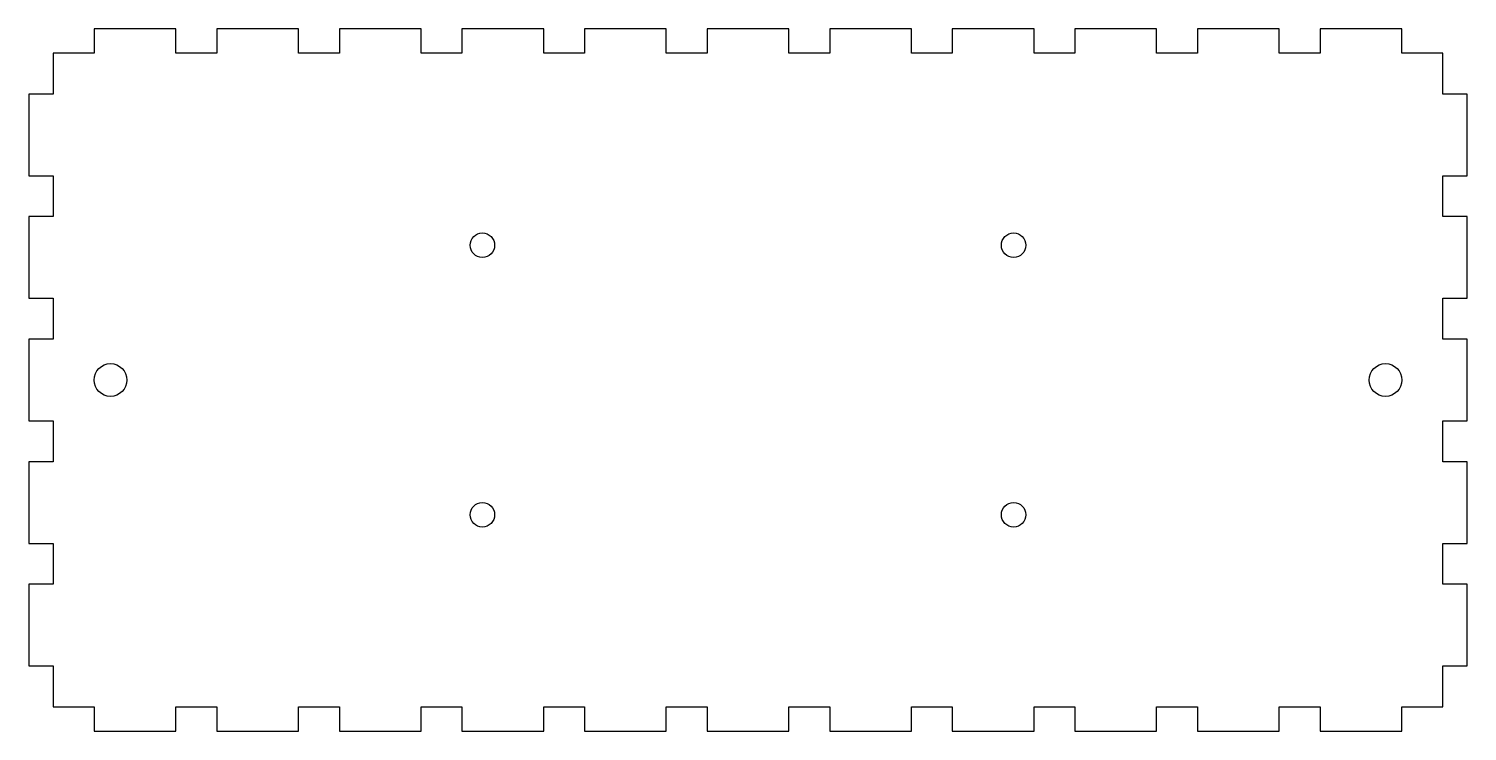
# Model space of a CAD drawing. Header units: millimetres. Extents: x -88 to 88, y -43 to 43.
import ezdxf

# ---------------------------------------------------------------- set-up
doc = ezdxf.new("R2010")
doc.units = ezdxf.units.MM

msp = doc.modelspace()

# ---------------------------------------------------------------- linework, layer by layer
at = {"color": 7, "linetype": 'Continuous', "lineweight": 25}
for p, q in [((-70, 43), (-80, 43)), ((-80, 43), (-80, 40)), ((-70, 40), (-70, 43)), ((-55, 43), (-65, 43)), ((-65, 43), (-65, 40)), ((-55, 40), (-55, 43)), ((-40, 43), (-50, 43)), ((-50, 43), (-50, 40)), ((-40, 40), (-40, 43)), ((-25, 43), (-35, 43)), ((-35, 43), (-35, 40)), ((-25, 40), (-25, 43)), ((-10, 43), (-20, 43)), ((-20, 43), (-20, 40)), ((-10, 40), (-10, 43)), ((5, 43), (-5, 43)), ((-5, 43), (-5, 40)), ((5, 40), (5, 43)), ((20, 43), (10, 43)), ((10, 43), (10, 40)), ((20, 40), (20, 43)), ((35, 43), (25, 43)), ((25, 43), (25, 40)), ((35, 40), (35, 43)), ((50, 43), (40, 43)), ((40, 43), (40, 40)), ((50, 40), (50, 43)), ((65, 43), (55, 43)), ((55, 43), (55, 40)), ((65, 40), (65, 43)), ((80, 43), (70, 43)), ((70, 43), (70, 40)), ((80, 40), (80, 43)), ((-80, 40), (-85, 40)), ((-85, 40), (-85, 35)), ((-65, 40), (-70, 40)), ((-50, 40), (-55, 40)), ((-35, 40), (-40, 40)), ((-20, 40), (-25, 40)), ((-5, 40), (-10, 40)), ((10, 40), (5, 40)), ((25, 40), (20, 40)), ((40, 40), (35, 40)), ((55, 40), (50, 40)), ((70, 40), (65, 40)), ((85, 40), (80, 40)), ((85, 35), (85, 40)), ((-85, 35), (-88, 35)), ((-88, 35), (-88, 25)), ((88, 35), (85, 35)), ((88, 25), (88, 35)), ((-88, 25), (-85, 25)), ((-85, 25), (-85, 20)), ((85, 20), (85, 25)), ((85, 25), (88, 25)), ((-85, 20), (-88, 20)), ((-88, 20), (-88, 10)), ((88, 20), (85, 20)), ((88, 10), (88, 20)), ((-88, 10), (-85, 10)), ((-85, 10), (-85, 5)), ((85, 5), (85, 10)), ((85, 10), (88, 10)), ((-85, 5), (-88, 5)), ((-88, 5), (-88, -5)), ((88, 5), (85, 5)), ((88, -5), (88, 5)), ((-88, -5), (-85, -5)), ((-85, -5), (-85, -10)), ((85, -10), (85, -5)), ((85, -5), (88, -5)), ((-85, -10), (-88, -10)), ((-88, -10), (-88, -20)), ((88, -10), (85, -10)), ((88, -20), (88, -10)), ((-88, -20), (-85, -20)), ((-85, -20), (-85, -25)), ((85, -25), (85, -20)), ((85, -20), (88, -20)), ((-85, -25), (-88, -25)), ((-88, -25), (-88, -35)), ((88, -25), (85, -25)), ((88, -35), (88, -25)), ((-88, -35), (-85, -35)), ((-85, -35), (-85, -40)), ((85, -40), (85, -35)), ((85, -35), (88, -35)), ((-85, -40), (-80, -40)), ((-80, -40), (-80, -43)), ((-70, -43), (-70, -40)), ((-70, -40), (-65, -40)), ((-65, -40), (-65, -43)), ((-55, -43), (-55, -40)), ((-55, -40), (-50, -40)), ((-50, -40), (-50, -43)), ((-40, -43), (-40, -40)), ((-40, -40), (-35, -40)), ((-35, -40), (-35, -43)), ((-25, -43), (-25, -40)), ((-25, -40), (-20, -40)), ((-20, -40), (-20, -43)), ((-10, -43), (-10, -40)), ((-10, -40), (-5, -40)), ((-5, -40), (-5, -43)), ((5, -43), (5, -40)), ((5, -40), (10, -40)), ((10, -40), (10, -43)), ((20, -43), (20, -40)), ((20, -40), (25, -40)), ((25, -40), (25, -43)), ((35, -43), (35, -40)), ((35, -40), (40, -40)), ((40, -40), (40, -43)), ((50, -43), (50, -40)), ((50, -40), (55, -40)), ((55, -40), (55, -43)), ((65, -43), (65, -40)), ((65, -40), (70, -40)), ((70, -40), (70, -43)), ((80, -40), (85, -40)), ((80, -43), (80, -40)), ((-80, -43), (-70, -43)), ((-65, -43), (-55, -43)), ((-50, -43), (-40, -43)), ((-35, -43), (-25, -43)), ((-20, -43), (-10, -43)), ((-5, -43), (5, -43)), ((10, -43), (20, -43)), ((25, -43), (35, -43)), ((40, -43), (50, -43)), ((55, -43), (65, -43)), ((70, -43), (80, -43))]:
    msp.add_line(p, q, dxfattribs=at)
for centre, radius in [((-32.5, 16.5), 1.5), ((32.5, 16.5), 1.5), ((-78, 0), 2), ((78, 0), 2), ((-32.5, -16.5), 1.5), ((32.5, -16.5), 1.5)]:
    msp.add_circle(centre, radius, dxfattribs=at)

doc.saveas('drawing.dxf')
